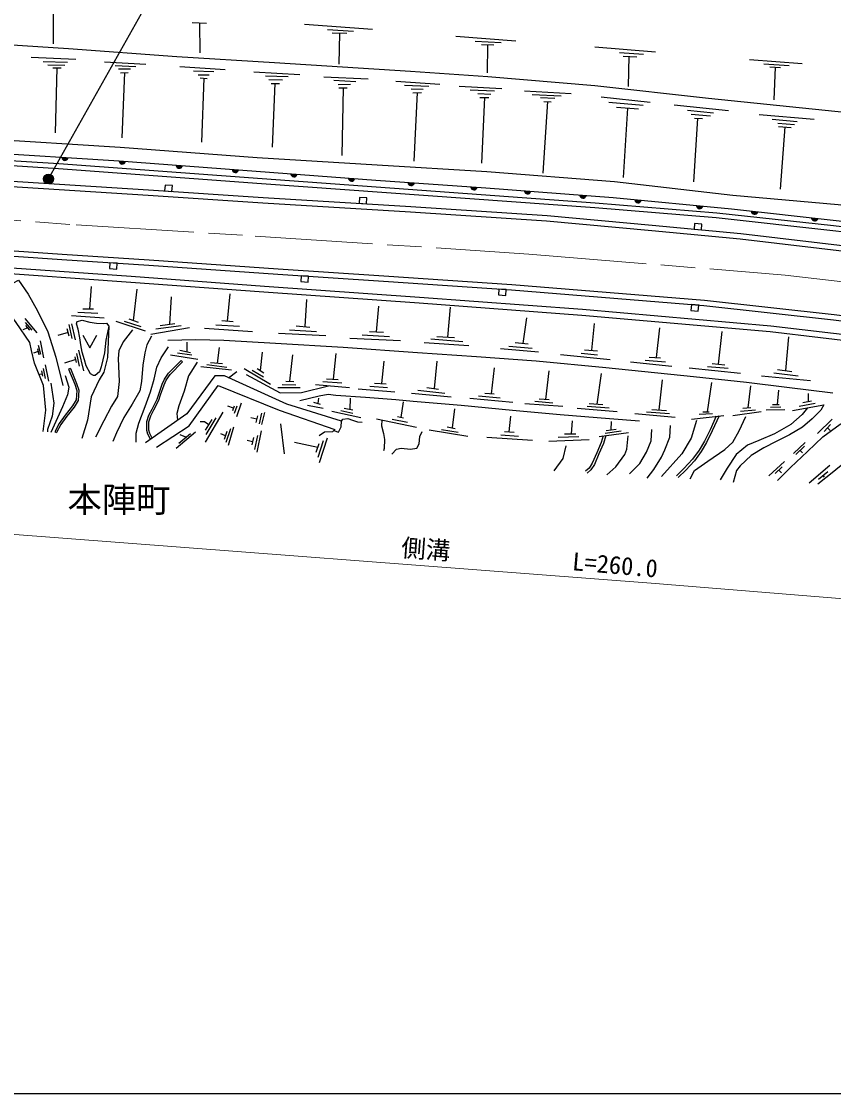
# Model space of a CAD drawing. Units: millimetres at full size, sheet at 1:1000; details may follow other scales. Extents: x 40000 to 680000, y 20000 to 380000.
# Drawn here: x 375961 to 458744, y 205000 to 314337 of the extents above; entities that cross this region are included whole.
import ezdxf
from ezdxf.enums import TextEntityAlignment as Align

# ---------------------------------------------------------------- set-up
doc = ezdxf.new("R2010")
doc.units = ezdxf.units.MM
doc.header["$LTSCALE"] = 1000
doc.linetypes.add('CHAIN', pattern=[18.5, 12, -1.5, 3.5, -1.5])
for name, color, linetype, lineweight in [('M-BGD', 7, 'Continuous', 25), ('M-BMK', 2, 'CHAIN', 13), ('M-STR-HTXT', 7, 'Continuous', 13), ('M-STR-STRC', 7, 'Continuous', 25), ('M-TTL-BAND', 7, 'Continuous', 25)]:
    doc.layers.add(name, color=color, linetype=linetype, lineweight=lineweight)
doc.layers.add('M-BMK-HTXT', color=7, linetype='Continuous')
doc.styles.add('ＭＳ ゴシック', font='')
doc.styles.get('ＭＳ ゴシック').set_extended_font_data('MS Gothic')

msp = doc.modelspace()

# ---------------------------------------------------------------- hatches: boundary and pattern name
at = {"layer": 'M-BGD'}
for points in [[(380066, 300450, 0.84072), (380691, 300410)], [(385915, 300077, 0.84072), (386539, 300031)], [(391747, 299644, 0.84072), (392371, 299598)], [(397447, 299220, 0.84072), (398071, 299174)], [(403418, 298775, 0.84072), (404042, 298728)], [(409298, 298334, 0.84072), (409923, 298287)], [(415366, 297894, 0.84072), (415990, 297850)], [(421778, 297442, 0.84072), (422402, 297398)], [(427237, 297032, 0.84072), (427861, 296985)], [(432889, 296599, 0.84072), (433513, 296551)], [(438502, 296129, 0.84072), (439125, 296070)], [(444773, 295534, 0.84072), (445396, 295475)], [(450370, 294971, 0.84072), (450992, 294902)], [(456510, 294288, 0.84072), (457132, 294219)]]:
    msp.add_hatch(color=256, dxfattribs=at).paths.add_polyline_path(points)
at = {"layer": 'M-STR-STRC'}
msp.add_hatch(color=256, dxfattribs=at).paths.add_polyline_path([(379220, 298278, 1), (378220, 298278, 0.41421), (378720, 297778, 0.41421)])

# ---------------------------------------------------------------- linework, layer by layer
at = {"layer": 'M-BGD'}
for p, q in [((379198, 315538), (379183, 312059)), ((393376, 314230), (394830, 314147)), ((394103, 314188), (394131, 311150)), ((404803, 314056), (411761, 313541)), ((407159, 313530), (409811, 313355)), ((407619, 313168), (409132, 313136)), ((408375, 313152), (408324, 309984)), ((420230, 312829), (426344, 312364)), ((422213, 312320), (424871, 312176)), ((422844, 311977), (424118, 311955)), ((423481, 311966), (423424, 309085)), ((434413, 311747), (440581, 311230)), ((376942, 310702), (381506, 310480)), ((436927, 311157), (439368, 311003)), ((437291, 310809), (438689, 310737)), ((437873, 310779), (437815, 307696)), ((378171, 310268), (380657, 310180)), ((378658, 309915), (380374, 309888)), ((379144, 309605), (380011, 309605)), ((379578, 309605), (379399, 302982)), ((384412, 310223), (388644, 309981)), ((385512, 309853), (387608, 309725)), ((385857, 309508), (387084, 309495)), ((392114, 309756), (396732, 309430)), ((450172, 310468), (455531, 310062)), ((451650, 310010), (454220, 309844)), ((452232, 309709), (453335, 309636)), ((452784, 309672), (452646, 306339)), ((386062, 309099), (386841, 309137)), ((386451, 309118), (386200, 302475)), ((393487, 309290), (395569, 309221)), ((393987, 308907), (395104, 308883)), ((394185, 308593), (394894, 308535)), ((394539, 308564), (394309, 302012)), ((399646, 309213), (404355, 308913)), ((400828, 308790), (403164, 308710)), ((401163, 308402), (402574, 308375)), ((406779, 308702), (411307, 308475)), ((407809, 308353), (410042, 308213)), ((401427, 308023), (402274, 308023)), ((401791, 308023), (401527, 301513)), ((408262, 307908), (409519, 307925)), ((408315, 307577), (409178, 307550)), ((408747, 307564), (408609, 300652)), ((414116, 308237), (418603, 307937)), ((415008, 307825), (417505, 307731)), ((415703, 307449), (416923, 307421)), ((420597, 307737), (424927, 307488)), ((421701, 307371), (424186, 307244)), ((427238, 307263), (432012, 306988)), ((415848, 307061), (416741, 307086)), ((416294, 307074), (415946, 300071)), ((422484, 306991), (423797, 306935)), ((422695, 306582), (423609, 306572)), ((423152, 306577), (422840, 299898)), ((428022, 306889), (430981, 306741)), ((428869, 306572), (430345, 306515)), ((429586, 306162), (429120, 298874)), ((429215, 306183), (429957, 306141)), ((435070, 306639), (440038, 306089)), ((435847, 306089), (439342, 305798)), ((436623, 305604), (438856, 305409)), ((437740, 305506), (437299, 298428)), ((442496, 305822), (448038, 305270)), ((443867, 305289), (446521, 305016)), ((444229, 304871), (446197, 304712)), ((444891, 304454), (444465, 297989)), ((444553, 304464), (445391, 304439)), ((451145, 304861), (456783, 304376)), ((452485, 304370), (455031, 304130)), ((453069, 303964), (454754, 303841)), ((453137, 303638), (454440, 303534)), ((453789, 303586), (453297, 297225)), ((382928, 285022), (383110, 287322)), ((387376, 283831), (387749, 287024)), ((396975, 283785), (397238, 286552)), ((391083, 283457), (391250, 286245)), ((404873, 283210), (405050, 285969)), ((381068, 284356), (384407, 284101)), ((381707, 284675), (383759, 284584)), ((382218, 285040), (383303, 285013)), ((412159, 282679), (412403, 285313)), ((419408, 282143), (419697, 285196)), ((377567, 282586), (376324, 284038)), ((377060, 282858), (376366, 283631)), ((376820, 282837), (376423, 283323)), ((381132, 282009), (380818, 283419)), ((381470, 281880), (381082, 283509)), ((385594, 283765), (388586, 282778)), ((386435, 283772), (388133, 283224)), ((386904, 283992), (387847, 283670)), ((389655, 282983), (392245, 283324)), ((390097, 283342), (391609, 283518)), ((395781, 283407), (398197, 283269)), ((396399, 283822), (397551, 283748)), ((403980, 283306), (405374, 283156)), ((427104, 281499), (427473, 284101)), ((434108, 280797), (434367, 283538)), ((376621, 283080), (376099, 282889)), ((380733, 282629), (379683, 282318)), ((380840, 282256), (380627, 283003)), ((389147, 282449), (393075, 283130)), ((394619, 283048), (399497, 282707)), ((402153, 282551), (406985, 282302)), ((403282, 282899), (406022, 282733)), ((410693, 282384), (413474, 282218)), ((411440, 282716), (412877, 282641)), ((418303, 282210), (420096, 282102)), ((440686, 280050), (441033, 283105)), ((447021, 279385), (447381, 282725)), ((453894, 278724), (454186, 282186)), ((377923, 280359), (377709, 281304)), ((378242, 280035), (377908, 281763)), ((392838, 280658), (392862, 281645)), ((395954, 279485), (396139, 281068)), ((409439, 282044), (414586, 281804)), ((416999, 281579), (421557, 281272)), ((417697, 281977), (420959, 281695)), ((425652, 281225), (428010, 281015)), ((426273, 281594), (427599, 281443)), ((377677, 280691), (377192, 280505)), ((377772, 280322), (377615, 280933)), ((381560, 279562), (381436, 280135)), ((381892, 279180), (381622, 280456)), ((382319, 278714), (381796, 280798)), ((391150, 280345), (393930, 279895)), ((391876, 280543), (393345, 280325)), ((392112, 280804), (393195, 280586)), ((400331, 278739), (400518, 280607)), ((403317, 277639), (403636, 280349)), ((407757, 277846), (408044, 280463)), ((424788, 280973), (428664, 280646)), ((430902, 280385), (435978, 279873)), ((433000, 280494), (434694, 280351)), ((433360, 280854), (434686, 280754)), ((439944, 280104), (441117, 280019)), ((378427, 277931), (378224, 278943)), ((378766, 277650), (378423, 279310)), ((381498, 279849), (380352, 279495)), ((380949, 278947), (380764, 278871)), ((392246, 279757), (392388, 279616)), ((394263, 279142), (397367, 278793)), ((394869, 279338), (396898, 279091)), ((395227, 279551), (396446, 279440)), ((398659, 278952), (401354, 277332)), ((399990, 278960), (400672, 278517)), ((412702, 277399), (412924, 279680)), ((418053, 276896), (418331, 279680)), ((423874, 276365), (424188, 279022)), ((438051, 279639), (442259, 279185)), ((439531, 279797), (441604, 279639)), ((444019, 279026), (449273, 278466)), ((445890, 279142), (448015, 278963)), ((446377, 279449), (447666, 279322)), ((453033, 278836), (454503, 278646)), ((378098, 278377), (377821, 278330)), ((378126, 278168), (378052, 278709)), ((397067, 278001), (397905, 278636)), ((399495, 278764), (400621, 278082)), ((407044, 277902), (408242, 277808)), ((429419, 275795), (429748, 278722)), ((434649, 275316), (435077, 278442)), ((440970, 274726), (441305, 277782)), ((451384, 278202), (456395, 277716)), ((452642, 278498), (455137, 278202)), ((402093, 277006), (404386, 276989)), ((402541, 277299), (403929, 277282)), ((402895, 277652), (403739, 277626)), ((405932, 277308), (409388, 276998)), ((406673, 277601), (408613, 277472)), ((410274, 276874), (414019, 276562)), ((411467, 277148), (413276, 277021)), ((411936, 277461), (413149, 277363)), ((416377, 276723), (419115, 276432)), ((417283, 277004), (418472, 276837)), ((445904, 274514), (446344, 277512)), ((450033, 274940), (450313, 277163)), ((453016, 275263), (453160, 276726)), ((406213, 275372), (406270, 275926)), ((409472, 274780), (409489, 275925)), ((414669, 273952), (414913, 275537)), ((415716, 276415), (419766, 276045)), ((421670, 275905), (426035, 275525)), ((422549, 276164), (424747, 275935)), ((423208, 276414), (424157, 276344)), ((428289, 275596), (430117, 275447)), ((428719, 275856), (429758, 275766)), ((455599, 275477), (456512, 275653)), ((456205, 275594), (456192, 276406)), ((394716, 271442), (396537, 274498)), ((397593, 274900), (397009, 275109)), ((397503, 274663), (397684, 275136)), ((397692, 274390), (397965, 275129)), ((397921, 274039), (398379, 275452)), ((400471, 273223), (400757, 274468)), ((405130, 275198), (406720, 274889)), ((405723, 275503), (406399, 275322)), ((407615, 274599), (410552, 273959)), ((408513, 274651), (409757, 274393)), ((408870, 274904), (409726, 274728)), ((419885, 272877), (420134, 274813)), ((427280, 275377), (431146, 275097)), ((432599, 274897), (436695, 274558)), ((433638, 275097), (435866, 274927)), ((433838, 275386), (435217, 275267)), ((439667, 274507), (442014, 274337)), ((440226, 274776), (441715, 274676)), ((445435, 274507), (446074, 274517)), ((448465, 274147), (451352, 274547)), ((449245, 274587), (450773, 274737)), ((449484, 274906), (450303, 274956)), ((451862, 274740), (453777, 274764)), ((452311, 274996), (453360, 275020)), ((452535, 275268), (453208, 275260)), ((454557, 274676), (457746, 275237)), ((455238, 275109), (456881, 275405)), ((394731, 272669), (395404, 273740)), ((394786, 272208), (395802, 273904)), ((399969, 273789), (399338, 273908)), ((399885, 273448), (400054, 274129)), ((400223, 273309), (400458, 274376)), ((412141, 273824), (416219, 272952)), ((413757, 273773), (415306, 273473)), ((414304, 274036), (414908, 273897)), ((425685, 272498), (425853, 274089)), ((432043, 272292), (432118, 273599)), ((436081, 272687), (436113, 273527)), ((438498, 274337), (442614, 273997)), ((444256, 273778), (447543, 274157)), ((445045, 274287), (446404, 274367)), ((457102, 272329), (458602, 273781)), ((379359, 272500), (379536, 272408)), ((391746, 270834), (393713, 272488)), ((391993, 271342), (393180, 272327)), ((396775, 272090), (396297, 272284)), ((396661, 271743), (396932, 272569)), ((396824, 271428), (397316, 272825)), ((397080, 271108), (397602, 272988)), ((400410, 272570), (399950, 270409)), ((402761, 270226), (402405, 273293)), ((417533, 272687), (421475, 272036)), ((418769, 272732), (420466, 272453)), ((419361, 272992), (420187, 272810)), ((425195, 272531), (426175, 272465)), ((431324, 272288), (432465, 272294)), ((434848, 272010), (437836, 272433)), ((435451, 272356), (437096, 272574)), ((435562, 272625), (436601, 272749)), ((457799, 272534), (458436, 273230)), ((458117, 272882), (458383, 272613)), ((392707, 271934), (392139, 272176)), ((399529, 271475), (398969, 271607)), ((399629, 271893), (399455, 271164)), ((400032, 272118), (399724, 270678)), ((406160, 270903), (403793, 271395)), ((406283, 271260), (405980, 270377)), ((406703, 271571), (406173, 269856)), ((407132, 271832), (406299, 269326)), ((423413, 271927), (428068, 271624)), ((424820, 272163), (426635, 272032)), ((429714, 271521), (433834, 271707)), ((430657, 271926), (432777, 272019)), ((454672, 270277), (455853, 271397)), ((454904, 270170), (455766, 271019)), ((455335, 270595), (455573, 270327)), ((452150, 268000), (453752, 269474)), ((456242, 267292), (458377, 269069)), ((452792, 268244), (453521, 268913)), ((453157, 268579), (453440, 268295)), ((457197, 267652), (458151, 268434)), ((457651, 268024), (457780, 267869))]:
    msp.add_line(p, q, dxfattribs=at)
for points in [[(514140, 287933), (502950, 289763), (492397, 291366), (481590, 292845), (468978, 294418), (459207, 295635), (448487, 296589), (436416, 297963), (423415, 298991), (412234, 299679), (400001, 300435), (386011, 301474), (371957, 302369), (354884, 303448), (341694, 304299), (330747, 305008), (328255, 305114), (329119, 305465), (331962, 306317), (335699, 307684), (340265, 309244), (344932, 310676), (353816, 313472)], [(541998, 292979), (538723, 293509), (530706, 294819), (519900, 296589), (505059, 299087), (493212, 301069), (486232, 301876), (473217, 303529), (460198, 305009), (446009, 306471), (434415, 307758), (423512, 308682), (415607, 309240), (401748, 310123), (391789, 310738), (380748, 311548), (371332, 312166), (363781, 312728), (358462, 313079)], [(318213, 305824), (323338, 304317), (327098, 303262), (330116, 303053), (337685, 302547), (347401, 301899), (355117, 301395), (367122, 300642), (379777, 299836), (400483, 298307), (434432, 295853), (446836, 294827), (458734, 293522), (467059, 292556), (483784, 290428), (492868, 289228), (504151, 287452), (517382, 285241), (541865, 281361), (559997, 278488), (563640, 277958), (567193, 277483), (569512, 277257)], [(318213, 305302), (323200, 303836), (327012, 302767), (330082, 302554), (337652, 302048), (347368, 301400), (355085, 300897), (367091, 300143), (379743, 299337), (400447, 297808), (434393, 295355), (446788, 294329), (458678, 293025), (466999, 292060), (483720, 289933), (492797, 288733), (504071, 286958), (517302, 284748), (541787, 280867), (559922, 277994), (563571, 277463), (567136, 276987), (569445, 276761)], [(295166, 303198), (314520, 302000), (328004, 301141), (340007, 300369), (352350, 299535), (372315, 298216), (388923, 297164), (400610, 296392), (415667, 295472), (429536, 294546), (440263, 293550), (449289, 292699), (461075, 291333), (473151, 289888), (483220, 288555), (491458, 287366), (502312, 285696), (514901, 283641), (527764, 281602), (539420, 279724), (554240, 277379), (566590, 275533), (569232, 275178)], [(564616, 277828), (560766, 279117), (548333, 281108), (535349, 283020), (523776, 284827), (513906, 286552), (502732, 288380), (492197, 289981), (481415, 291456), (468765, 292910), (459000, 294011), (448343, 295196), (436293, 296338), (423289, 297335), (412092, 298125), (399897, 299038), (385915, 300077), (371868, 300971), (354794, 302051), (341603, 302902), (330672, 303610), (324991, 303853)], [(307970, 301854), (314486, 301451), (327969, 300592), (339970, 299820), (352314, 298986), (372280, 297667), (388887, 296615), (400575, 295843), (415632, 294923), (429492, 293998), (440212, 293002), (449232, 292152), (461011, 290787), (473082, 289343), (483145, 288011), (491377, 286822), (502226, 285153), (514813, 283098), (527677, 281059), (539333, 279181), (554157, 276836), (566513, 274988), (569159, 274632)], [(293247, 295986), (308598, 294847), (320266, 294125), (332406, 293290), (343674, 292511), (353517, 291827), (367824, 290895), (380061, 290058), (388956, 289468), (402085, 288556), (412878, 287853), (425911, 286960), (445522, 285364), (458730, 283919), (465971, 283026), (475645, 281829), (486706, 280366), (499359, 278599), (511008, 276680), (525638, 274343), (544240, 271341), (560091, 268700), (568154, 267179)], [(304491, 295704), (308635, 295396), (320302, 294674), (332444, 293838), (343712, 293059), (353553, 292375), (367861, 291444), (380098, 290607), (388993, 290017), (402122, 289105), (412914, 288402), (425952, 287509), (445574, 285911), (458793, 284465), (466039, 283572), (475715, 282374), (486780, 280911), (499442, 279143), (511096, 277223), (525725, 274886), (544329, 271883), (560187, 269241), (568228, 267724)], [(309651, 290469), (312631, 291364), (315748, 291213), (317858, 291094), (322395, 291629), (326844, 292172), (328326, 292299), (336273, 291739), (346836, 291043), (359114, 290275), (372013, 289419), (387151, 288354), (400724, 287353), (416537, 286231), (433148, 284993), (452340, 283311), (467756, 281478), (487978, 278939), (501947, 276844), (521218, 273802), (540834, 270529), (553267, 268403), (567960, 265740)], [(309514, 289801), (312705, 290760), (315717, 290614), (317876, 290492), (322467, 291033), (326906, 291575), (328331, 291697), (336232, 291140), (346797, 290445), (359075, 289677), (371972, 288820), (387107, 287756), (400681, 286754), (416494, 285633), (433100, 284395), (452278, 282714), (467684, 280883), (487896, 278345), (501856, 276251), (521122, 273210), (540734, 269937), (553163, 267812), (567880, 265145)], [(378177, 272535), (378433, 274703), (378222, 277202), (377289, 279490), (376987, 280794), (376822, 281607), (375436, 283625), (374502, 284889), (374186, 285868), (374225, 286850), (374648, 287392), (375677, 287940), (376654, 286508), (377606, 284812), (378645, 282673), (379476, 280095), (380172, 277200)], [(384868, 283244), (384741, 280064), (384375, 278583), (383899, 277796), (383070, 276070), (382703, 273679), (382119, 271805)], [(382215, 282343), (382931, 281047), (383646, 282343)], [(387284, 282891), (386338, 281668), (385899, 280733), (385807, 279960), (385934, 277626), (385760, 276102), (385137, 275085), (384351, 273618), (383508, 271956)], [(389204, 282231), (388758, 281340), (388543, 280554), (388328, 279292), (388210, 277621), (388023, 276665), (387242, 275302), (386389, 273960), (385640, 272389), (385287, 271496)], [(387652, 271421), (387639, 272363), (387933, 273352), (388582, 275064), (389124, 276569), (389485, 277841), (389766, 279086), (390187, 280041), (390962, 281164)], [(458677, 276417), (453992, 276992), (449883, 277499), (444454, 278107), (435514, 279022), (428422, 279699), (422345, 280123), (416318, 280529), (408752, 281087), (401863, 281494), (396583, 281815), (393739, 281883), (390897, 281815)], [(380764, 278871), (381390, 277355), (381606, 276713), (381550, 275742), (381157, 275124), (380434, 274193), (379800, 273350), (379359, 272500)], [(380949, 278947), (381577, 277425), (381808, 276740), (381747, 275679), (381320, 275009), (380593, 274071), (379970, 273243), (379536, 272408)], [(389127, 271722), (388856, 272252), (388755, 272625), (388755, 273524), (388962, 274186), (389281, 274810), (389779, 275801), (389964, 276318), (390321, 277346), (390548, 277843), (390961, 278459), (392246, 279757)], [(389292, 271838), (389043, 272324), (388955, 272652), (388955, 273493), (389148, 274110), (389459, 274720), (389963, 275723), (390152, 276251), (390506, 277271), (390723, 277746), (391116, 278332), (392388, 279616)], [(393879, 279574), (392980, 278183), (392545, 276632), (392005, 275146), (391797, 274370), (391879, 273659)], [(380411, 278215), (380777, 277038), (380666, 276249), (380133, 275028), (378966, 272429)], [(407796, 272606), (408273, 272450), (408555, 272982), (408587, 273562), (403027, 275316), (396643, 278191), (395664, 278207), (392820, 274321), (388603, 271354)], [(398852, 278341), (402342, 276449), (404519, 276483), (407266, 277188)], [(378971, 277461), (379274, 275416), (379094, 274099), (378611, 272735), (378621, 272489)], [(389744, 270920), (393065, 273099), (396022, 277207), (402228, 274693), (407909, 272725), (407683, 272487), (406843, 272449), (406317, 272086)], [(404339, 275694), (406298, 276165), (407216, 276314), (407997, 276240), (411025, 276029), (414129, 275769), (415878, 275621), (420769, 275187), (426006, 274703), (430873, 274268), (435899, 273859), (438962, 273611)], [(453019, 267520), (454367, 268838), (456090, 270463), (457665, 271989), (459424, 273253), (461317, 274286), (463954, 275611)], [(456084, 274944), (455556, 274243), (454403, 273235), (452738, 272280), (451122, 271612), (449956, 271113), (448832, 270172), (447883, 268795), (447202, 267574)], [(457746, 275237), (457459, 274681), (456562, 273817), (455562, 272970), (454259, 272177), (452894, 271502), (451631, 270865), (450340, 270083), (449221, 269018), (448867, 268527), (448505, 267311)], [(457146, 267195), (458600, 268344), (459896, 269396), (461271, 270145), (462761, 271025), (464441, 271800), (466479, 272975), (468629, 273620), (470553, 274239), (472321, 274396), (474977, 273890), (477111, 273255), (479087, 272689), (480498, 272524), (481830, 272646), (483824, 272907), (486018, 273334), (488064, 273473), (490363, 273386), (492374, 273656), (494377, 273996), (496014, 274327), (497215, 275171)], [(395067, 273204), (394622, 273513), (394176, 273505)], [(408587, 273562), (408728, 273785), (409228, 273844), (409721, 273660), (410227, 273505), (410690, 273482)], [(412694, 273706), (412672, 273110), (412880, 272305), (412968, 271714), (412918, 270789), (412880, 270532)], [(444783, 273643), (444234, 271845), (443278, 270249), (441205, 267932)], [(446780, 274069), (446152, 272683), (445585, 271519), (445037, 270627), (444368, 269681), (443492, 268734), (442733, 267990)], [(447070, 274103), (446378, 272577), (445804, 271398), (445246, 270490), (444563, 269523), (443672, 268559), (442908, 267811)], [(444132, 267675), (444569, 268556), (445934, 269489), (447677, 270691), (448473, 271422), (449127, 272598), (449792, 274052)], [(413712, 270223), (414209, 270732), (414669, 270808), (415612, 270726), (416248, 270808), (416519, 271267), (416569, 272003), (416821, 272531)], [(437934, 268205), (438980, 269270), (439664, 270395), (440167, 271566), (440221, 272712)], [(439729, 267772), (440430, 268654), (441189, 269906), (441531, 270639), (442067, 271939), (442115, 273130)], [(435270, 272070), (435053, 271380), (434602, 270340), (434144, 269272), (433826, 268782), (433470, 268476)], [(435544, 272109), (435287, 271292), (434831, 270241), (434365, 269154), (434016, 268615), (433633, 268286)], [(435619, 268110), (436535, 268929), (437466, 270157), (437679, 270710), (437798, 272086)], [(431438, 271063), (431143, 269762), (430221, 268517)]]:
    msp.add_lwpolyline(points, dxfattribs=at)
for points in [[(390559, 297056), (391307, 297007), (391346, 297605), (390598, 297655)], [(410388, 295795), (411137, 295749), (411173, 296348), (410425, 296393)], [(444527, 293148), (445274, 293077), (445330, 293675), (444584, 293745)], [(385730, 289682), (384981, 289732), (384941, 289133), (385690, 289083)], [(405225, 288352), (404476, 288400), (404437, 287802), (405186, 287753)], [(425374, 286997), (424626, 287048), (424585, 286450), (425333, 286398)], [(445006, 285406), (444259, 285466), (444210, 284868), (444958, 284807)], [(383004, 278415), (382557, 279200), (382380, 279839), (382156, 280602), (382018, 281357), (381910, 282066), (381756, 282959), (381587, 283483), (381648, 283721), (382149, 283883), (382919, 283660), (383604, 283583), (384329, 283529), (384621, 283583), (384868, 283244), (384560, 281843), (384421, 280556), (384098, 279101), (383913, 278608), (383489, 278216), (383289, 278216)]]:
    msp.add_lwpolyline(points, close=True, dxfattribs=at)
for centre, start, end in [((380382, 300484), 186.24993, 346.46766), ((386231, 300109), 185.64097, 345.8587), ((392063, 299675), 185.64097, 345.8587), ((397763, 299252), 185.64097, 345.8587), ((403734, 298806), 185.60558, 345.82331), ((409615, 298365), 185.60558, 345.82331), ((415682, 297926), 185.85858, 346.07632), ((422094, 297474), 185.85858, 346.07632), ((427553, 297063), 185.50757, 345.7253), ((433205, 296630), 185.50757, 345.7253), ((438819, 296154), 184.47586, 344.69359), ((445090, 295559), 184.47586, 344.69359), ((450687, 294990), 183.54847, 343.7662), ((456827, 294308), 183.54847, 343.7662)]:
    msp.add_arc(centre, 318, start, end, dxfattribs=at)
at = {"layer": 'M-BMK'}
msp.add_lwpolyline([(289215, 299796), (319086, 297854), (345472, 296104), (363944, 294883), (381543, 293587), (399782, 292445), (427690, 290618), (453799, 288462), (464179, 287247), (481739, 285134), (498514, 282685), (510157, 280749), (525521, 278217), (547171, 274707), (560856, 272429), (568694, 271186)], dxfattribs=at)
at = {"layer": 'M-STR-HTXT'}
msp.add_lwpolyline([(308627, 267113), (440157, 257063), (565415, 246855)], dxfattribs=at)
at = {"layer": 'M-STR-STRC'}
msp.add_line((378720, 298278), (394867, 327005), dxfattribs=at)
msp.add_circle((378720, 298278), 500, dxfattribs=at)
at = {"layer": 'M-TTL-BAND'}
msp.add_line((40000, 205000), (579000, 205000), dxfattribs=at)

# ---------------------------------------------------------------- texts
at = {"layer": 'M-BMK-HTXT', "style": 'ＭＳ ゴシック'}
msp.add_text('本陣町', height=2566, dxfattribs=at).set_placement((380652, 263521), align=Align.BOTTOM_LEFT)
at = {"layer": 'M-STR-HTXT', "style": 'ＭＳ ゴシック'}
for s, rotation, p in [('側溝', 355.77, (414590, 259239)), ('L=260.0', 354.987, (432000, 257831))]:
    msp.add_text(s, height=1833, rotation=rotation, dxfattribs=at).set_placement(p, align=Align.BOTTOM_LEFT)

doc.saveas('drawing.dxf')
